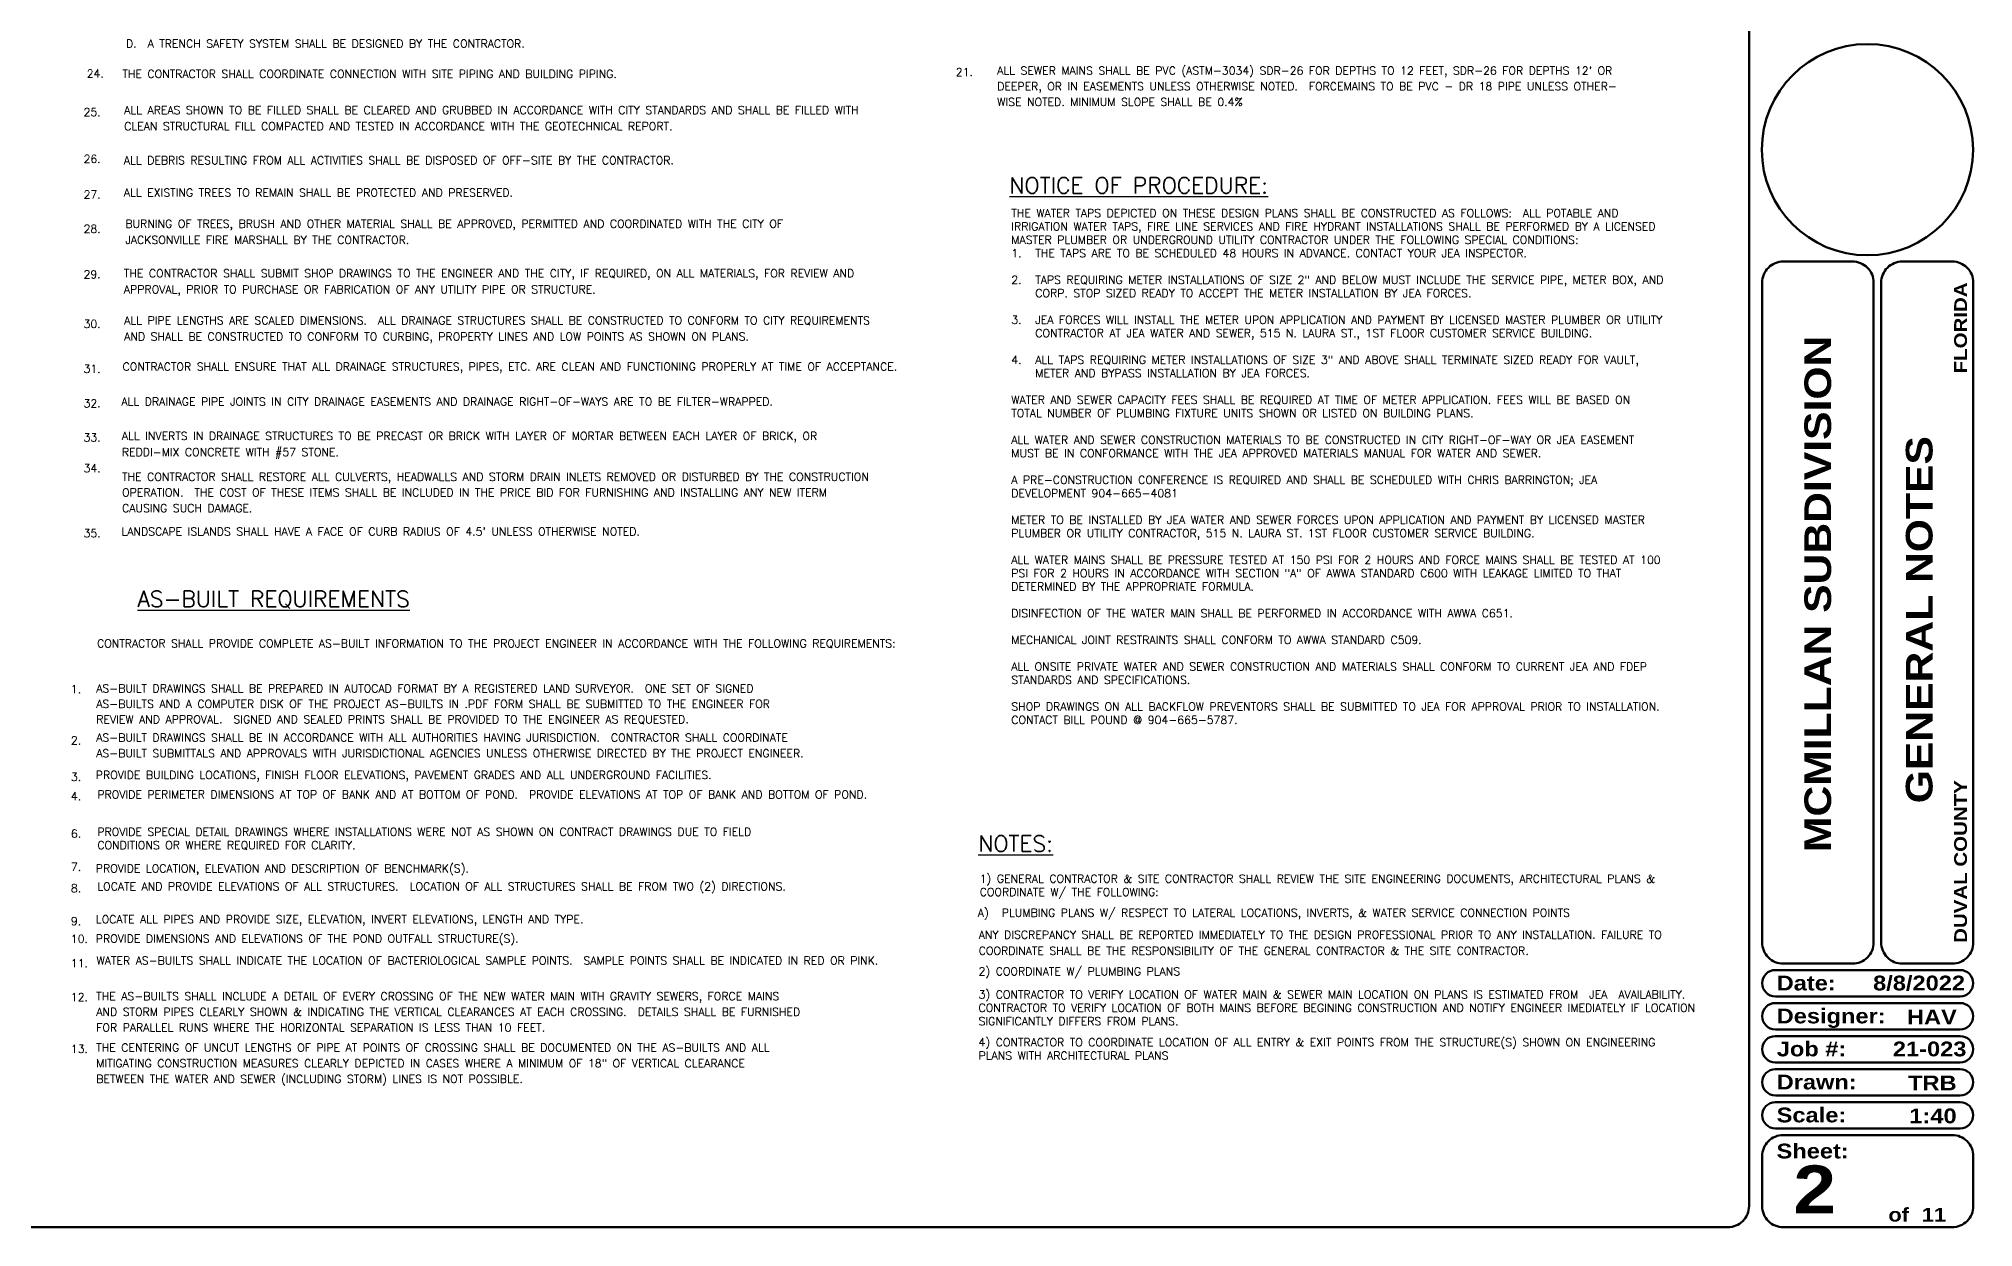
# Paper-space layout 'GN' of a CAD drawing. Header units: feet, sheet in inches. Extents: x -1.2 to 33.7, y 0.1 to 22.9.
# Drawn here: x 15.59 to 33.72, y 0.1 to 11.24 of the extents above; entities that cross this region are included whole.
import ezdxf
from ezdxf.enums import TextEntityAlignment as Align

# ---------------------------------------------------------------- set-up
doc = ezdxf.new("R2010")
doc.units = ezdxf.units.FT
doc.header["$MEASUREMENT"] = 0
doc.layers.add('Border', color=118, linetype='Continuous', lineweight=70)
doc.layers.add('TBLK', color=7, linetype='Continuous')
doc.styles.add('ROMAND', font='ariblk.ttf')
doc.styles.add('ROMANS', font='ROMANS.shx', dxfattribs={"height": 6})

# ---------------------------------------------------------------- blocks, each defined once
blk = doc.blocks.new('A$Ca8f96253')
at = {"layer": 'Border'}
for points in [[(32.803, 11.212), (32.803, -11.212, -0.414214), (32.605, -11.41), (1.498, -11.41, -0.414214), (1.3, -11.212), (1.3, 11.212, -0.414214), (1.498, 11.41), (32.605, 11.41, -0.414214)], [(33.971, -8.741), (33.971, -2.555, 0.414214), (33.773, -2.357), (33.124, -2.357, 0.414214), (32.926, -2.555), (32.926, -8.741, 0.414214), (33.124, -8.939), (33.773, -8.939, 0.414214)], [(34.24, -2.357, 0.414214), (34.042, -2.555), (34.042, -8.741, 0.414214), (34.24, -8.939), (34.708, -8.939, 0.414214), (34.905, -8.741), (34.905, -2.555, 0.414214), (34.708, -2.357)], [(34.781, -9.247, 1), (34.781, -8.999), (33.05, -8.999, 1), (33.05, -9.247)], [(34.781, -9.556, 1), (34.781, -9.308), (33.05, -9.308, 1), (33.05, -9.556)], [(34.781, -9.866, 1), (34.781, -9.618), (33.05, -9.618, 1), (33.05, -9.866)], [(34.781, -10.175, 1), (34.781, -9.928), (33.05, -9.928, 1), (33.05, -10.175)], [(33.05, -10.484, -1), (33.05, -10.237), (34.781, -10.237, -1), (34.781, -10.484)], [(34.905, -10.744, 0.414214), (34.708, -10.546), (33.124, -10.546, 0.414214), (32.926, -10.744), (32.926, -11.212, 0.414214), (33.124, -11.41), (34.708, -11.41, 0.414214), (34.905, -11.212)]]:
    blk.add_lwpolyline(points, format="xyb", close=True, dxfattribs=at)
blk.add_circle((33.913, -1.309), 0.99, dxfattribs=at)
at = {"style": 'ROMAND'}
blk.add_text('FLORIDA', height=0.12, rotation=90, dxfattribs=at).set_placement((34.846, -2.553), align=Align.RIGHT)
for s, height, p in [('MCMILLAN SUBDIVISION', 0.25, (33.572, -7.893)), ('DUVAL COUNTY', 0.12, (34.846, -8.744))]:
    blk.add_text(s, height=height, rotation=90, dxfattribs=at).set_placement(p)
for s, height, p in [('Date:', 0.1385, (33.062, -9.19)), ('Designer:', 0.1385, (33.062, -9.499)), ('Job #:', 0.1385, (33.063, -9.808)), ('Drawn:', 0.1385, (33.062, -10.118)), ('Scale:', 0.1385, (33.062, -10.427)), ('Sheet:', 0.1385, (33.061, -10.765)), ('of', 0.1286, (34.109, -11.357)), ('11', 0.1286, (34.422, -11.357))]:
    blk.add_text(s, height=height, dxfattribs=at).set_placement(p)
for s, p in [('8/8/2022', (34.828, -9.19)), ('HAV', (34.751, -9.508)), ('21-023', (34.841, -9.808)), ('TRB', (34.749, -10.127)), ('1:40', (34.749, -10.436))]:
    blk.add_text(s, height=0.1385, dxfattribs=at).set_placement(p, align=Align.RIGHT)

psp = doc.layouts.new('GN')

# ---------------------------------------------------------------- block references
psp.add_blockref('A$Ca8f96253', (-1.183, 11.512))

# ---------------------------------------------------------------- texts
at = {"lineweight": 0, "style": 'ROMAND'}
psp.add_text('GENERAL NOTES', height=0.25, rotation=90, dxfattribs=at).set_placement((33.215, 5.797), align=Align.MIDDLE)
at = {"style": 'ROMAND'}
psp.add_text('2', height=0.45, dxfattribs=at).set_placement((32.236, 0.231), align=Align.CENTER)
at = {"layer": 'TBLK', "color": 7, "style": 'ROMANS'}
for s, height, p in [('D.  A TRENCH SAFETY SYSTEM SHALL BE DESIGNED BY THE CONTRACTOR.', 0.075, (16.405, 11.16)), ('24.', 0.075, (16.036, 10.879)), ('THE CONTRACTOR SHALL COORDINATE CONNECTION WITH SITE PIPING AND BUILDING PIPING.', 0.075, (16.371, 10.876)), ('21.', 0.075, (24.184, 10.894)), ("ALL SEWER MAINS SHALL BE PVC (ASTM-3034) SDR-26 FOR DEPTHS TO 12 FEET, SDR-26 FOR DEPTHS 12' OR", 0.075, (24.572, 10.907)), ('DEEPER, OR IN EASEMENTS UNLESS OTHERWISE NOTED.  FORCEMAINS TO BE PVC - DR 18 PIPE UNLESS OTHER-', 0.075, (24.572, 10.76)), ('25.', 0.075, (16.007, 10.518)), ('WISE NOTED. MINIMUM SLOPE SHALL BE 0.4%%%', 0.075, (24.572, 10.613)), ('26.', 0.075, (16.007, 10.079)), ('ALL DEBRIS RESULTING FROM ALL ACTIVITIES SHALL BE DISPOSED OF OFF-SITE BY THE CONTRACTOR.', 0.075, (16.385, 10.066)), ('27.', 0.075, (16.007, 9.745)), ('ALL EXISTING TREES TO REMAIN SHALL BE PROTECTED AND PRESERVED.', 0.075, (16.385, 9.763)), ('%%UNOTICE OF PROCEDURE:', 0.15, (24.687, 9.794)), ('28.', 0.075, (16.007, 9.424)), ('29.', 0.075, (16.007, 8.997)), ('THE CONTRACTOR SHALL SUBMIT SHOP DRAWINGS TO THE ENGINEER AND THE CITY, IF REQUIRED, ON ALL MATERIALS, FOR REVIEW AND', 0.075, (16.385, 9.007)), ('APPROVAL, PRIOR TO PURCHASE OR FABRICATION OF ANY UTILITY PIPE OR STRUCTURE.', 0.075, (16.385, 8.856)), ('30.', 0.075, (16.007, 8.533)), ('31.', 0.075, (16.007, 8.112)), ('32.', 0.075, (16.007, 7.788)), ('ALL DRAINAGE PIPE JOINTS IN CITY DRAINAGE EASEMENTS AND DRAINAGE RIGHT-OF-WAYS ARE TO BE FILTER-WRAPPED.', 0.075, (16.362, 7.804)), ('33.', 0.075, (16.007, 7.468)), ('34.', 0.075, (16.007, 7.18)), ('35.', 0.075, (16.007, 6.57)), ("LANDSCAPE ISLANDS SHALL HAVE A FACE OF CURB RADIUS OF 4.5' UNLESS OTHERWISE NOTED.", 0.075, (16.362, 6.586)), ('1.', 0.075, (15.888, 5.109)), ('2.', 0.075, (15.888, 4.627)), ('3.', 0.075, (15.888, 4.286)), ('PROVIDE BUILDING LOCATIONS, FINISH FLOOR ELEVATIONS, PAVEMENT GRADES AND ALL UNDERGROUND FACILITIES.', 0.075, (16.122, 4.304)), ('4.', 0.075, (15.888, 4.104)), ('6.', 0.075, (15.888, 3.754)), ('7.', 0.075, (15.888, 3.442)), ('PROVIDE LOCATION, ELEVATION AND DESCRIPTION OF BENCHMARK(S). ', 0.075, (16.122, 3.428)), ('8.', 0.075, (15.888, 3.242)), ('9.', 0.075, (15.888, 2.934)), ('LOCATE ALL PIPES AND PROVIDE SIZE, ELEVATION, INVERT ELEVATIONS, LENGTH AND TYPE.', 0.075, (16.122, 2.951)), ('10.', 0.075, (15.888, 2.768)), ('PROVIDE DIMENSIONS AND ELEVATIONS OF THE POND OUTFALL STRUCTURE(S).', 0.075, (16.122, 2.77)), ('11.', 0.075, (15.888, 2.539)), ('12.', 0.075, (15.888, 2.222)), ('13.', 0.075, (15.888, 1.736))]:
    psp.add_text(s, height=height, dxfattribs=at).set_placement(p)
psp.add_text('%%UAS-BUILT REQUIREMENTS', height=0.15, dxfattribs=at).set_placement((17.789, 5.917), align=Align.CENTER)
psp.add_text('%%UNOTES:', height=0.15, dxfattribs=at).set_placement((24.395, 3.773), align=Align.TOP_LEFT)
at = {"layer": 'TBLK', "color": 7, "char_height": 0.075, "attachment_point": 1, "style": 'ROMANS'}
for s, insert, width, line_spacing_factor in [('ALL AREAS SHOWN TO BE FILLED SHALL BE CLEARED AND GRUBBED IN ACCORDANCE WITH CITY STANDARDS AND SHALL BE FILLED WITH CLEAN STRUCTURAL FILL COMPACTED AND TESTED IN ACCORDANCE WITH THE GEOTECHNICAL REPORT.', (16.388, 10.612), 7.80038, 1.2096), ('BURNING OF TREES, BRUSH AND OTHER MATERIAL SHALL BE APPROVED, PERMITTED AND COORDINATED WITH THE CITY OF JACKSONVILLE FIRE MARSHALL BY THE CONTRACTOR.', (16.399, 9.546), 7.24424, 1.2096), ('ALL PIPE LENGTHS ARE SCALED DIMENSIONS.  ALL DRAINAGE STRUCTURES SHALL BE CONSTRUCTED TO CONFORM TO CITY REQUIREMENTS AND SHALL BE CONSTRUCTED TO CONFORM TO CURBING, PROPERTY LINES AND LOW POINTS AS SHOWN ON PLANS.', (16.388, 8.64), 7.81034, 1.2096), ('ALL INVERTS IN DRAINAGE STRUCTURES TO BE PRECAST OR BRICK WITH LAYER OF MORTAR BETWEEN EACH LAYER OF BRICK, OR REDDI-MIX CONCRETE WITH #57 STONE.', (16.366, 7.557), 7.63613, 1.2096), ('THE CONTRACTOR SHALL RESTORE ALL CULVERTS, HEADWALLS AND STORM DRAIN INLETS REMOVED OR DISTURBED BY THE CONSTRUCTION OPERATION.  THE COST OF THESE ITEMS SHALL BE INCLUDED IN THE PRICE BID FOR FURNISHING AND INSTALLING ANY NEW ITERM CAUSING SUCH DAMAGE.', (16.368, 7.174), 7.61435, 1.17504), ('CONTRACTOR SHALL PROVIDE COMPLETE AS-BUILT INFORMATION TO THE PROJECT ENGINEER IN ACCORDANCE WITH THE FOLLOWING REQUIREMENTS:', (16.133, 5.612), 7.41568, 1.17504), ('AS-BUILT DRAWINGS SHALL BE PREPARED IN AUTOCAD FORMAT BY A REGISTERED LAND SURVEYOR.  ONE SET OF SIGNED AS-BUILTS AND A COMPUTER DISK OF THE PROJECT AS-BUILTS IN .PDF FORM SHALL BE SUBMITTED TO THE ENGINEER FOR REVIEW AND APPROVAL.  SIGNED AND SEALED PRINTS SHALL BE PROVIDED TO THE ENGINEER AS REQUESTED.', (16.126, 5.19), 7.18387, 1.158378), ('AS-BUILT DRAWINGS SHALL BE IN ACCORDANCE WITH ALL AUTHORITIES HAVING JURISDICTION.  CONTRACTOR SHALL COORDINATE AS-BUILT SUBMITTALS AND APPROVALS WITH JURISDICTIONAL AGENCIES UNLESS OTHERWISE DIRECTED BY THE PROJECT ENGINEER.', (16.126, 4.729), 7.59513, 1.17504), ('PROVIDE PERIMETER DIMENSIONS AT TOP OF BANK AND AT BOTTOM OF POND.  PROVIDE ELEVATIONS AT TOP OF BANK AND BOTTOM OF POND.', (16.136, 4.196), 7.12983, 1.211759), ('LOCATE AND PROVIDE ELEVATIONS OF ALL STRUCTURES.  LOCATION OF ALL STRUCTURES SHALL BE FROM TWO (2) DIRECTIONS.', (16.136, 3.334), 7.40125, 1.17504), ('\\pi-0.225,l0.225,t0.225;A)^IPLUMBING PLANS W/ RESPECT TO LATERAL LOCATIONS, INVERTS, & WATER SERVICE CONNECTION POINTS', (24.39, 3.087), 7.05022, 1.273469), ('ANY DISCREPANCY SHALL BE REPORTED IMMEDIATELY TO THE DESIGN PROFESSIONAL PRIOR TO ANY INSTALLATION. FAILURE TO COORDINATE SHALL BE THE RESPONSIBILITY OF THE GENERAL CONTRACTOR & THE SITE CONTRACTOR.', (24.399, 2.882), 6.99275, 1.202859), ('WATER AS-BUILTS SHALL INDICATE THE LOCATION OF BACTERIOLOGICAL SAMPLE POINTS.  SAMPLE POINTS SHALL BE INDICATED IN RED OR PINK.', (16.129, 2.639), 7.15294, 1.17504), ('THE AS-BUILTS SHALL INCLUDE A DETAIL OF EVERY CROSSING OF THE NEW WATER MAIN WITH GRAVITY SEWERS, FORCE MAINS AND STORM PIPES CLEARLY SHOWN & INDICATING THE VERTICAL CLEARANCES AT EACH CROSSING.  DETAILS SHALL BE FURNISHED FOR PARALLEL RUNS WHERE THE HORIZONTAL SEPARATION IS LESS THAN 10 FEET.', (16.126, 2.305), 7.18046, 1.17504), ('THE CENTERING OF UNCUT LENGTHS OF PIPE AT POINTS OF CROSSING SHALL BE DOCUMENTED ON THE AS-BUILTS AND ALL MITIGATING CONSTRUCTION MEASURES CLEARLY DEPICTED IN CASES WHERE A MINIMUM OF 18" OF VERTICAL CLEARANCE BETWEEN THE WATER AND SEWER (INCLUDING STORM) LINES IS NOT POSSIBLE.', (16.126, 1.823), 7.10063, 1.17504)]:
    psp.add_mtext(s, dxfattribs=dict(at, insert=insert, width=width, line_spacing_factor=line_spacing_factor))
for s, insert, width in [('THE WATER TAPS DEPICTED ON THESE DESIGN PLANS SHALL BE CONSTRUCTED AS FOLLOWS:  ALL POTABLE AND IRRIGATION WATER TAPS, FIRE LINE SERVICES AND FIRE HYDRANT INSTALLATIONS SHALL BE PERFORMED BY A LICENSED MASTER PLUMBER OR UNDERGROUND UTILITY CONTRACTOR UNDER THE FOLLOWING SPECIAL CONDITIONS:\\P\\pi-0.225,l0.225,t0.225;1.^ITHE TAPS ARE TO BE SCHEDULED 48 HOURS IN ADVANCE. CONTACT YOUR JEA INSPECTOR.\\P\\pi0,l0,tz;\\P\\pi-0.225,l0.225,t0.225;2.^ITAPS REQUIRING METER INSTALLATIONS OF SIZE 2" AND BELOW MUST INCLUDE THE SERVICE PIPE, METER BOX, AND CORP. STOP SIZED READY TO ACCEPT THE METER INSTALLATION BY JEA FORCES.\\P\\pi0,l0,tz;\\P\\pi-0.225,l0.225,t0.225;3.^IJEA FORCES WILL INSTALL THE METER UPON APPLICATION AND PAYMENT BY LICENSED MASTER PLUMBER OR UTILITY CONTRACTOR AT JEA WATER AND SEWER, 515 N. LAURA ST., 1ST FLOOR CUSTOMER SERVICE BUILDING.\\P\\pi0,l0,tz;\\P\\pi-0.225,l0.225,t0.225;4.^IALL TAPS REQUIRING METER INSTALLATIONS OF SIZE 3" AND ABOVE SHALL TERMINATE SIZED READY FOR VAULT, METER AND BYPASS INSTALLATION BY JEA FORCES.  \\P\\pi0,l0,tz;\\PWATER AND SEWER CAPACITY FEES SHALL BE REQUIRED AT TIME OF METER APPLICATION. FEES WILL BE BASED ON TOTAL NUMBER OF PLUMBING FIXTURE UNITS SHOWN OR LISTED ON BUILDING PLANS.  \\P\\PALL WATER AND SEWER CONSTRUCTION MATERIALS TO BE CONSTRUCTED IN CITY RIGHT-OF-WAY OR JEA EASEMENT MUST BE IN CONFORMANCE WITH THE JEA APPROVED MATERIALS MANUAL FOR WATER AND SEWER.  \\P\\PA PRE-CONSTRUCTION CONFERENCE IS REQUIRED AND SHALL BE SCHEDULED WITH CHRIS BARRINGTON; JEA DEVELOPMENT 904-665-4081 \\P\\PMETER TO BE INSTALLED BY JEA WATER AND SEWER FORCES UPON APPLICATION AND PAYMENT BY LICENSED MASTER PLUMBER OR UTILITY CONTRACTOR, 515 N. LAURA ST. 1ST FLOOR CUSTOMER SERVICE BUILDING.  \\P\\PALL WATER MAINS SHALL BE PRESSURE TESTED AT 150 PSI FOR 2 HOURS AND FORCE MAINS SHALL BE TESTED AT 100 PSI FOR 2 HOURS IN ACCORDANCE WITH SECTION "A" OF AWWA STANDARD C600 WITH LEAKAGE LIMITED TO THAT DETERMINED BY THE APPROPRIATE FORMULA.  \\P\\PDISINFECTION OF THE WATER MAIN SHALL BE PERFORMED IN ACCORDANCE WITH AWWA C651.  \\P\\PMECHANICAL JOINT RESTRAINTS SHALL CONFORM TO AWWA STANDARD C509.  \\P\\PALL ONSITE PRIVATE WATER AND SEWER CONSTRUCTION AND MATERIALS SHALL CONFORM TO CURRENT JEA AND FDEP STANDARDS AND SPECIFICATIONS.  \\P\\PSHOP DRAWINGS ON ALL BACKFLOW PREVENTORS SHALL BE SUBMITTED TO JEA FOR APPROVAL PRIOR TO INSTALLATION.  CONTACT BILL POUND @ 904-665-5787.', (24.704, 9.646), 6.64751), ('CONTRACTOR SHALL ENSURE THAT ALL DRAINAGE STRUCTURES, PIPES, ETC. ARE CLEAN AND FUNCTIONING PROPERLY AT TIME OF ACCEPTANCE.', (16.373, 8.207), 7.52064), ('PROVIDE SPECIAL DETAIL DRAWINGS WHERE INSTALLATIONS WERE NOT AS SHOWN ON CONTRACT DRAWINGS DUE TO FIELD CONDITIONS OR WHERE REQUIRED FOR CLARITY.  ', (16.136, 3.846), 7.24958), ('1) GENERAL CONTRACTOR & SITE CONTRACTOR SHALL REVIEW THE SITE ENGINEERING DOCUMENTS, ARCHITECTURAL PLANS & COORDINATE W/ THE FOLLOWING:', (24.408, 3.407), 7.1552), ('2) COORDINATE W/ PLUMBING PLANS', (24.397, 2.538), 2.42176), ('3) CONTRACTOR TO VERIFY LOCATION OF WATER MAIN & SEWER MAIN LOCATION ON PLANS IS ESTIMATED FROM  JEA  AVAILABILITY.  CONTRACTOR TO VERIFY LOCATION OF BOTH MAINS BEFORE BEGINING CONSTRUCTION AND NOTIFY ENGINEER IMEDIATELY IF LOCATION SIGNIFICANTLY DIFFERS FROM PLANS.', (24.397, 2.321), 7.32922), ('4) CONTRACTOR TO COORDINATE LOCATION OF ALL ENTRY & EXIT POINTS FROM THE STRUCTURE(S) SHOWN ON ENGINEERING PLANS WITH ARCHITECTURAL PLANS', (24.397, 1.873), 7.2394)]:
    psp.add_mtext(s, dxfattribs=dict(at, insert=insert, width=width))

doc.saveas('drawing.dxf')
